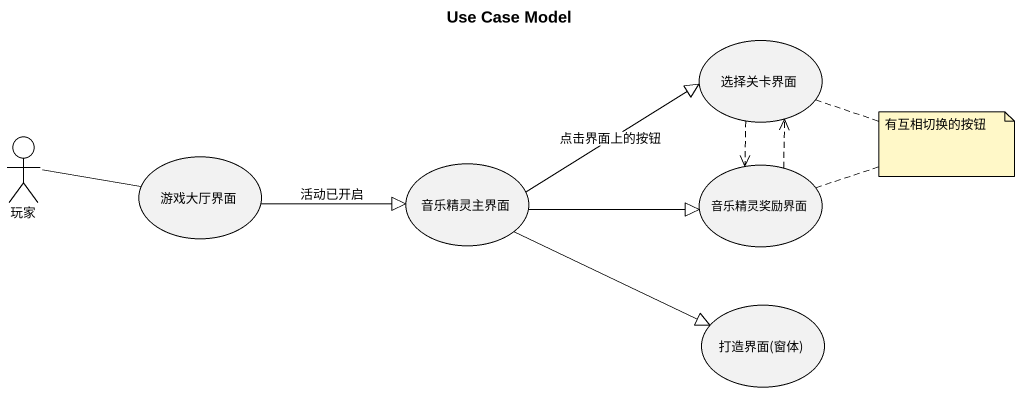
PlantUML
@startuml
title Use Case Model
usecase 选择关卡界面
actor 玩家
usecase 游戏大厅界面
usecase 音乐精灵主界面
usecase 音乐精灵奖励界面
usecase "打造界面(窗体)" as 打造界面_窗体
选择关卡界面 ..> 音乐精灵奖励界面
玩家 -right- 游戏大厅界面
游戏大厅界面 -right-|> 音乐精灵主界面 : 活动已开启
音乐精灵主界面 -right-|> 选择关卡界面 : 点击界面上的按钮
音乐精灵主界面 -right-|> 音乐精灵奖励界面
音乐精灵主界面 -right-|> 打造界面_窗体
音乐精灵奖励界面 .up.> 选择关卡界面
note as N1
  有互相切换的按钮
end note
N1 .. 选择关卡界面
N1 .. 音乐精灵奖励界面
@enduml
